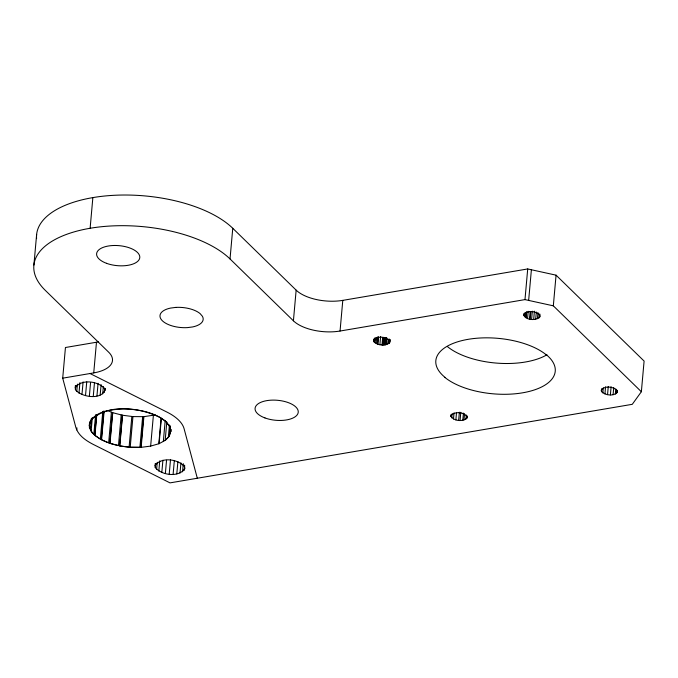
<?xml version="1.0" encoding="UTF-8"?>
<svg xmlns="http://www.w3.org/2000/svg" width="678" height="678" viewBox="0 0 678 678"><rect width="100%" height="100%" fill="white"/><g stroke="black" fill="none" stroke-linecap="round" stroke-linejoin="round"><path stroke-width="1.02" d="M33.9 265.056L36.637 234.393M36.595 238.614A104.209 48.282 5.1 0 1 113.98 195.306A104.209 48.282 5.1 0 1 232.766 228.291L296.15 290.142A34.739 16.094 5.1 0 0 342.788 300.371L527.713 268.946L556.062 275.166L644.1 361.069L641.363 391.731L632.277 404.317L170.008 482.88L92.988 444.276C85.937 440.59 78.411 435.59 75.911 427.615L62.707 378.171L65.444 347.509L96.471 342.237A34.739 16.094 5.1 0 0 98.446 341.865M105.251 388.519C103.285 400.706 81.114 397.401 75.428 389.697L75.292 385.748M75.428 389.697L75.809 385.485M62.707 378.171L93.733 372.9A34.739 16.094 5.1 0 0 108.675 352.204L45.29 290.354A104.209 48.282 5.1 0 1 90.123 228.266L92.861 197.603M76.75 391.511L77.411 384.129M78.979 393.164L79.919 382.629M76.75 429.92L76.928 427.877M81.97 394.554L83.097 381.909M85.513 395.579L86.733 381.884M89.36 396.172L90.581 382.477M93.733 372.9L96.471 342.237M89.454 424.538L89.64 422.496M89.42 426.072L89.691 423.004M93.267 396.299L94.488 382.604M90.403 429.547L91.403 418.301M95.59 414.928L93.852 434.344L91.14 430.988L92.327 417.707M96.946 395.935L98.073 383.299M142.643 416.665L139.905 447.327L130.21 447.251C117.616 446.022 104.429 443.2 94.471 434.945L96.293 414.504M94.751 435.276L96.573 414.843M96.768 414.97L94.945 435.412L100.336 439.047L102.793 411.453M100.166 395.121L101.107 384.587M102.7 393.91L103.353 386.536M104.37 392.376L104.743 388.163M101.268 439.675L103.819 411.063M104.124 411.19L101.564 439.802L108.658 442.827L111.387 412.165M109.751 443.293L112.489 412.631L107.844 410.656M112.743 412.699L110.006 443.361L118.464 445.573L121.201 414.911M119.625 445.878L122.362 415.216L112.489 412.631M122.549 415.241L119.811 445.904L120.692 446.116L129.1 447.107L131.837 416.453M155.194 414.928L143.889 416.665L132.947 416.597L130.21 447.251L141.151 447.327L150.643 446.107L159.101 443.666L165.169 440.403L168.33 437.234L169.424 424.97M140.787 447.336L143.524 416.673M141.151 447.327L143.889 416.665M150.643 446.107L153.381 415.445M154.957 465.778C160.949 456.633 178.077 458.887 184.594 466.71L184.916 468.549C178.933 477.693 161.805 475.439 155.279 467.617L155.143 463.735M155.279 467.617L155.643 463.532M156.601 469.43L157.245 462.277M158.822 443.751L161.101 418.199M159.101 443.666L161.381 418.114M158.838 471.083L159.745 460.862M163.339 441.37L165.161 420.928M161.822 472.473L162.915 460.209M166.813 422.004L165.169 440.403L169.28 436.285L171.051 429.471M165.364 473.498L166.551 460.218M169.28 436.285L170.297 425.801M170.814 429.581L169.314 436.191M169.212 474.091L170.492 459.786M173.119 474.219L174.305 460.93M176.797 473.863L177.899 461.591M180.017 473.041L180.933 462.828M182.552 471.829L183.28 463.65M184.221 470.295L184.679 465.184M641.363 391.731L553.324 305.829L524.975 299.608L340.051 331.034A34.739 16.094 5.1 0 1 293.413 320.804L230.028 258.954L232.766 228.291M293.413 320.804L296.15 290.142M340.051 331.034L342.788 300.371M390.045 339.822L389.664 342.517C385.613 346.39 377.739 345.594 373.875 341.695L374.146 338.627M374.417 342.348L374.781 338.263M374.587 342.466L374.951 338.381M374.773 342.661L375.222 337.551M376.137 343.526L376.68 337.39M377.265 344.009L377.9 336.856M377.527 344.085L378.163 336.924M377.875 344.221L378.519 337.068M379.883 344.704L380.612 336.534M382.011 344.949L382.646 337.797M382.434 344.941L383.07 337.788M382.714 344.966L383.358 337.814M383.172 344.933L383.807 337.78M384.112 344.924L384.748 337.771M384.977 344.797L385.613 337.644M385.435 344.763L386.07 337.61M385.663 344.704L386.299 337.551M386.053 344.644L386.689 337.491M387.689 344.127L388.147 339.017M388.926 343.399L389.291 339.305M389.079 343.221L389.443 339.127M389.231 343.119L389.503 340.051M389.333 342.907L389.613 339.839M389.664 342.517L390.019 339.602M450.929 416.512L451.065 415.199C455.175 411.326 463.879 411.919 467.159 416.69L467.023 418.004C462.862 421.987 454.26 421.165 450.929 416.512L451.116 414.47M451.768 417.834L452.133 413.75M453.489 419.012L454.04 412.877M455.879 419.894L456.514 412.741M458.65 420.385L459.379 412.207M460.074 420.453L460.803 412.275M462.786 420.25L463.43 413.097M463.998 419.979L464.54 413.851M465.922 419.148L466.286 415.055M467.023 418.004L467.201 415.953M524.975 299.608L527.713 268.946M523.882 315.482C525.501 309.482 538.23 310.753 540.078 316.287C537.357 321.33 523.331 320.643 524.069 313.439M524.035 315.787L524.204 313.651M524.365 316.236L524.636 313.168M524.73 316.804L525.094 312.719M525.484 317.423L525.942 312.312M525.959 317.66L526.416 312.558M526.136 317.745L526.679 311.617M528.654 300.413L531.391 269.751M527.569 318.465L528.213 311.312M529.493 318.974L530.128 311.821M530.188 319.16L530.832 312.007M531.603 319.346L532.332 311.177M533.688 319.363L534.417 311.185M535.688 319.169L536.323 312.016M537.425 318.728L537.976 312.592M538.874 318.118L539.239 314.024M539.705 317.236L539.976 314.168M553.324 305.829L556.062 275.166M601.547 391.638L601.183 390.299C604.445 385.231 614.26 386.511 617.472 391.147L617.336 392.452C613.285 396.477 605.429 395.401 601.547 391.638L601.818 388.57M602.844 392.909L603.301 387.799M604.929 393.952L605.564 386.799M607.547 394.647L608.276 386.468M610.386 394.91L611.115 386.731M613.098 394.706L613.734 387.553M615.361 394.062L615.819 388.952M616.234 393.596L616.599 389.511M617.336 392.452L617.514 390.409M170.864 431.513L170.119 427.843M75.105 387.858C81.097 378.714 98.225 380.96 104.743 388.782L105.065 390.63M122.362 415.216L132.947 416.597M90.021 373.527L167.042 412.131A54.698 25.34 5.1 0 1 184.111 428.784L197.315 478.236M160.016 417.402C139.846 407.58 107.802 403.003 90.589 420.529L89.225 425.369L91.14 430.988M161.949 418.707L165.483 421.089L169.771 426.606M166.085 421.801C154.245 411.868 138.143 409.249 123.133 408.927C111.243 409.681 95.598 410.775 89.496 422.758L89.386 427.555L91.861 432.403L94.471 434.945M167.178 423.106L169.907 426.784L170.89 431.64M373.875 341.695L373.714 339.712C377.604 335.805 387.748 336.305 389.858 341.873M444.971 377.315A59.944 27.773 5.1 0 1 463.676 340.203A59.944 27.773 5.1 0 1 546.087 354.687M546.934 354.789A59.944 27.806 4.9 0 1 447.531 346.687M546.256 354.653A59.944 27.925 5 0 1 527.128 391.926A59.944 27.925 5 0 1 444.793 377.349M90.123 228.266A104.209 48.282 5.1 0 1 230.028 258.954M175.755 307.405L170.568 308.075A21.679 10.043 5.1 0 0 161.711 320.084A21.679 10.043 5.1 0 0 187.408 327.618L192.594 326.949A21.679 10.043 5.1 0 0 202.383 316.253L200.171 313.677A21.679 10.043 5.1 0 0 175.755 307.405M106.505 263.31A21.679 10.043 5.1 0 0 139.778 257.657A21.679 10.043 5.1 0 0 108.311 246.012A21.679 10.043 5.1 0 0 106.505 263.31M264.962 417.936A21.679 10.043 5.1 0 0 298.235 412.283A21.679 10.043 5.1 0 0 266.768 400.639A21.679 10.043 5.1 0 0 264.962 417.936"/></g></svg>
